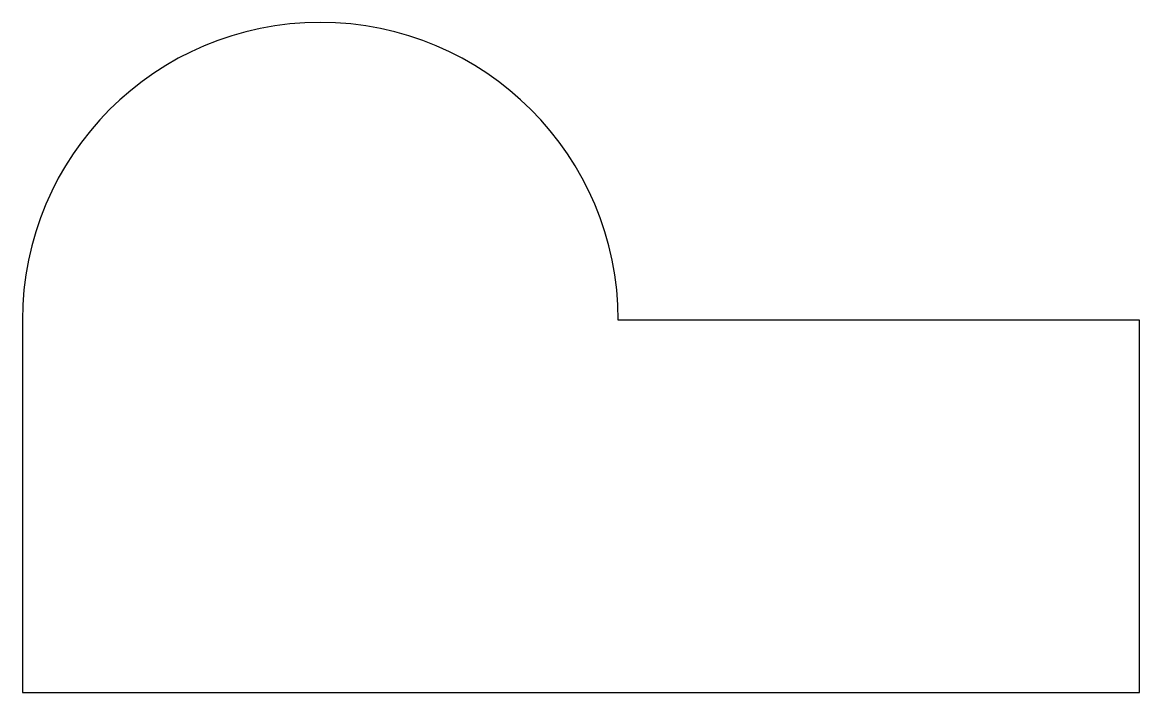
# Model space of a CAD drawing. Header units: millimetres. Extents: x 495 to 1995, y 304 to 1204.
import ezdxf

# ---------------------------------------------------------------- set-up
doc = ezdxf.new("R2010")
doc.units = ezdxf.units.MM
doc.header["$MEASUREMENT"] = 0
doc.layers.add('margini', color=7, linetype='Continuous')

msp = doc.modelspace()

# ---------------------------------------------------------------- linework, layer by layer
at = {"layer": 'margini'}
msp.add_lwpolyline([(1295.1, 804.4, 1), (495.1, 804.4), (495.1, 304.4), (1995.1, 304.4), (1995.1, 804.4)], format="xyb", close=True, dxfattribs=at)

doc.saveas('drawing.dxf')
